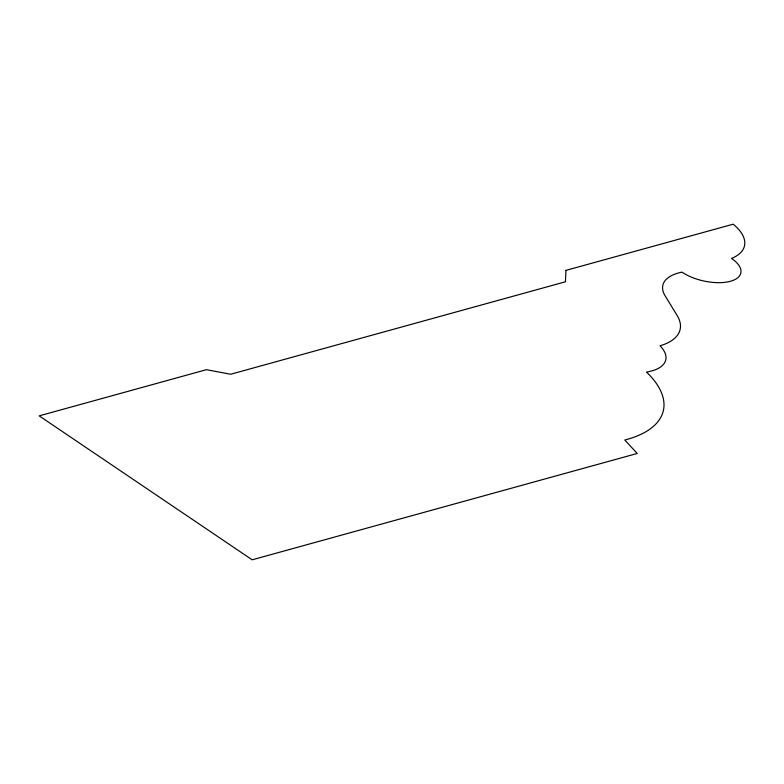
<?xml version="1.0" encoding="UTF-8"?>
<svg xmlns="http://www.w3.org/2000/svg" width="784" height="784" viewBox="0 0 784 784"><rect width="100%" height="100%" fill="white"/><g stroke="black" fill="none" stroke-linecap="round" stroke-linejoin="round"><path stroke-width="1.18" d="M565.979 270.372L565.421 281.789L230.663 374.252L206.437 369.676L39.2 415.863L252.164 559.815L637.235 453.466L624.799 440A122.147 55.831 12.8 0 0 646.486 372.057A46.834 21.413 12.8 0 0 660.001 345.793A70.07 32.026 12.8 0 0 677.102 315.423L665.087 295.764A52.214 23.863 12.8 0 1 681.962 272.136A34.957 15.974 12.8 0 0 730.414 281.28A34.957 15.974 12.8 0 0 731.531 258.446A60.564 27.685 12.8 0 0 733.216 224.185L565.979 270.372"/></g></svg>
